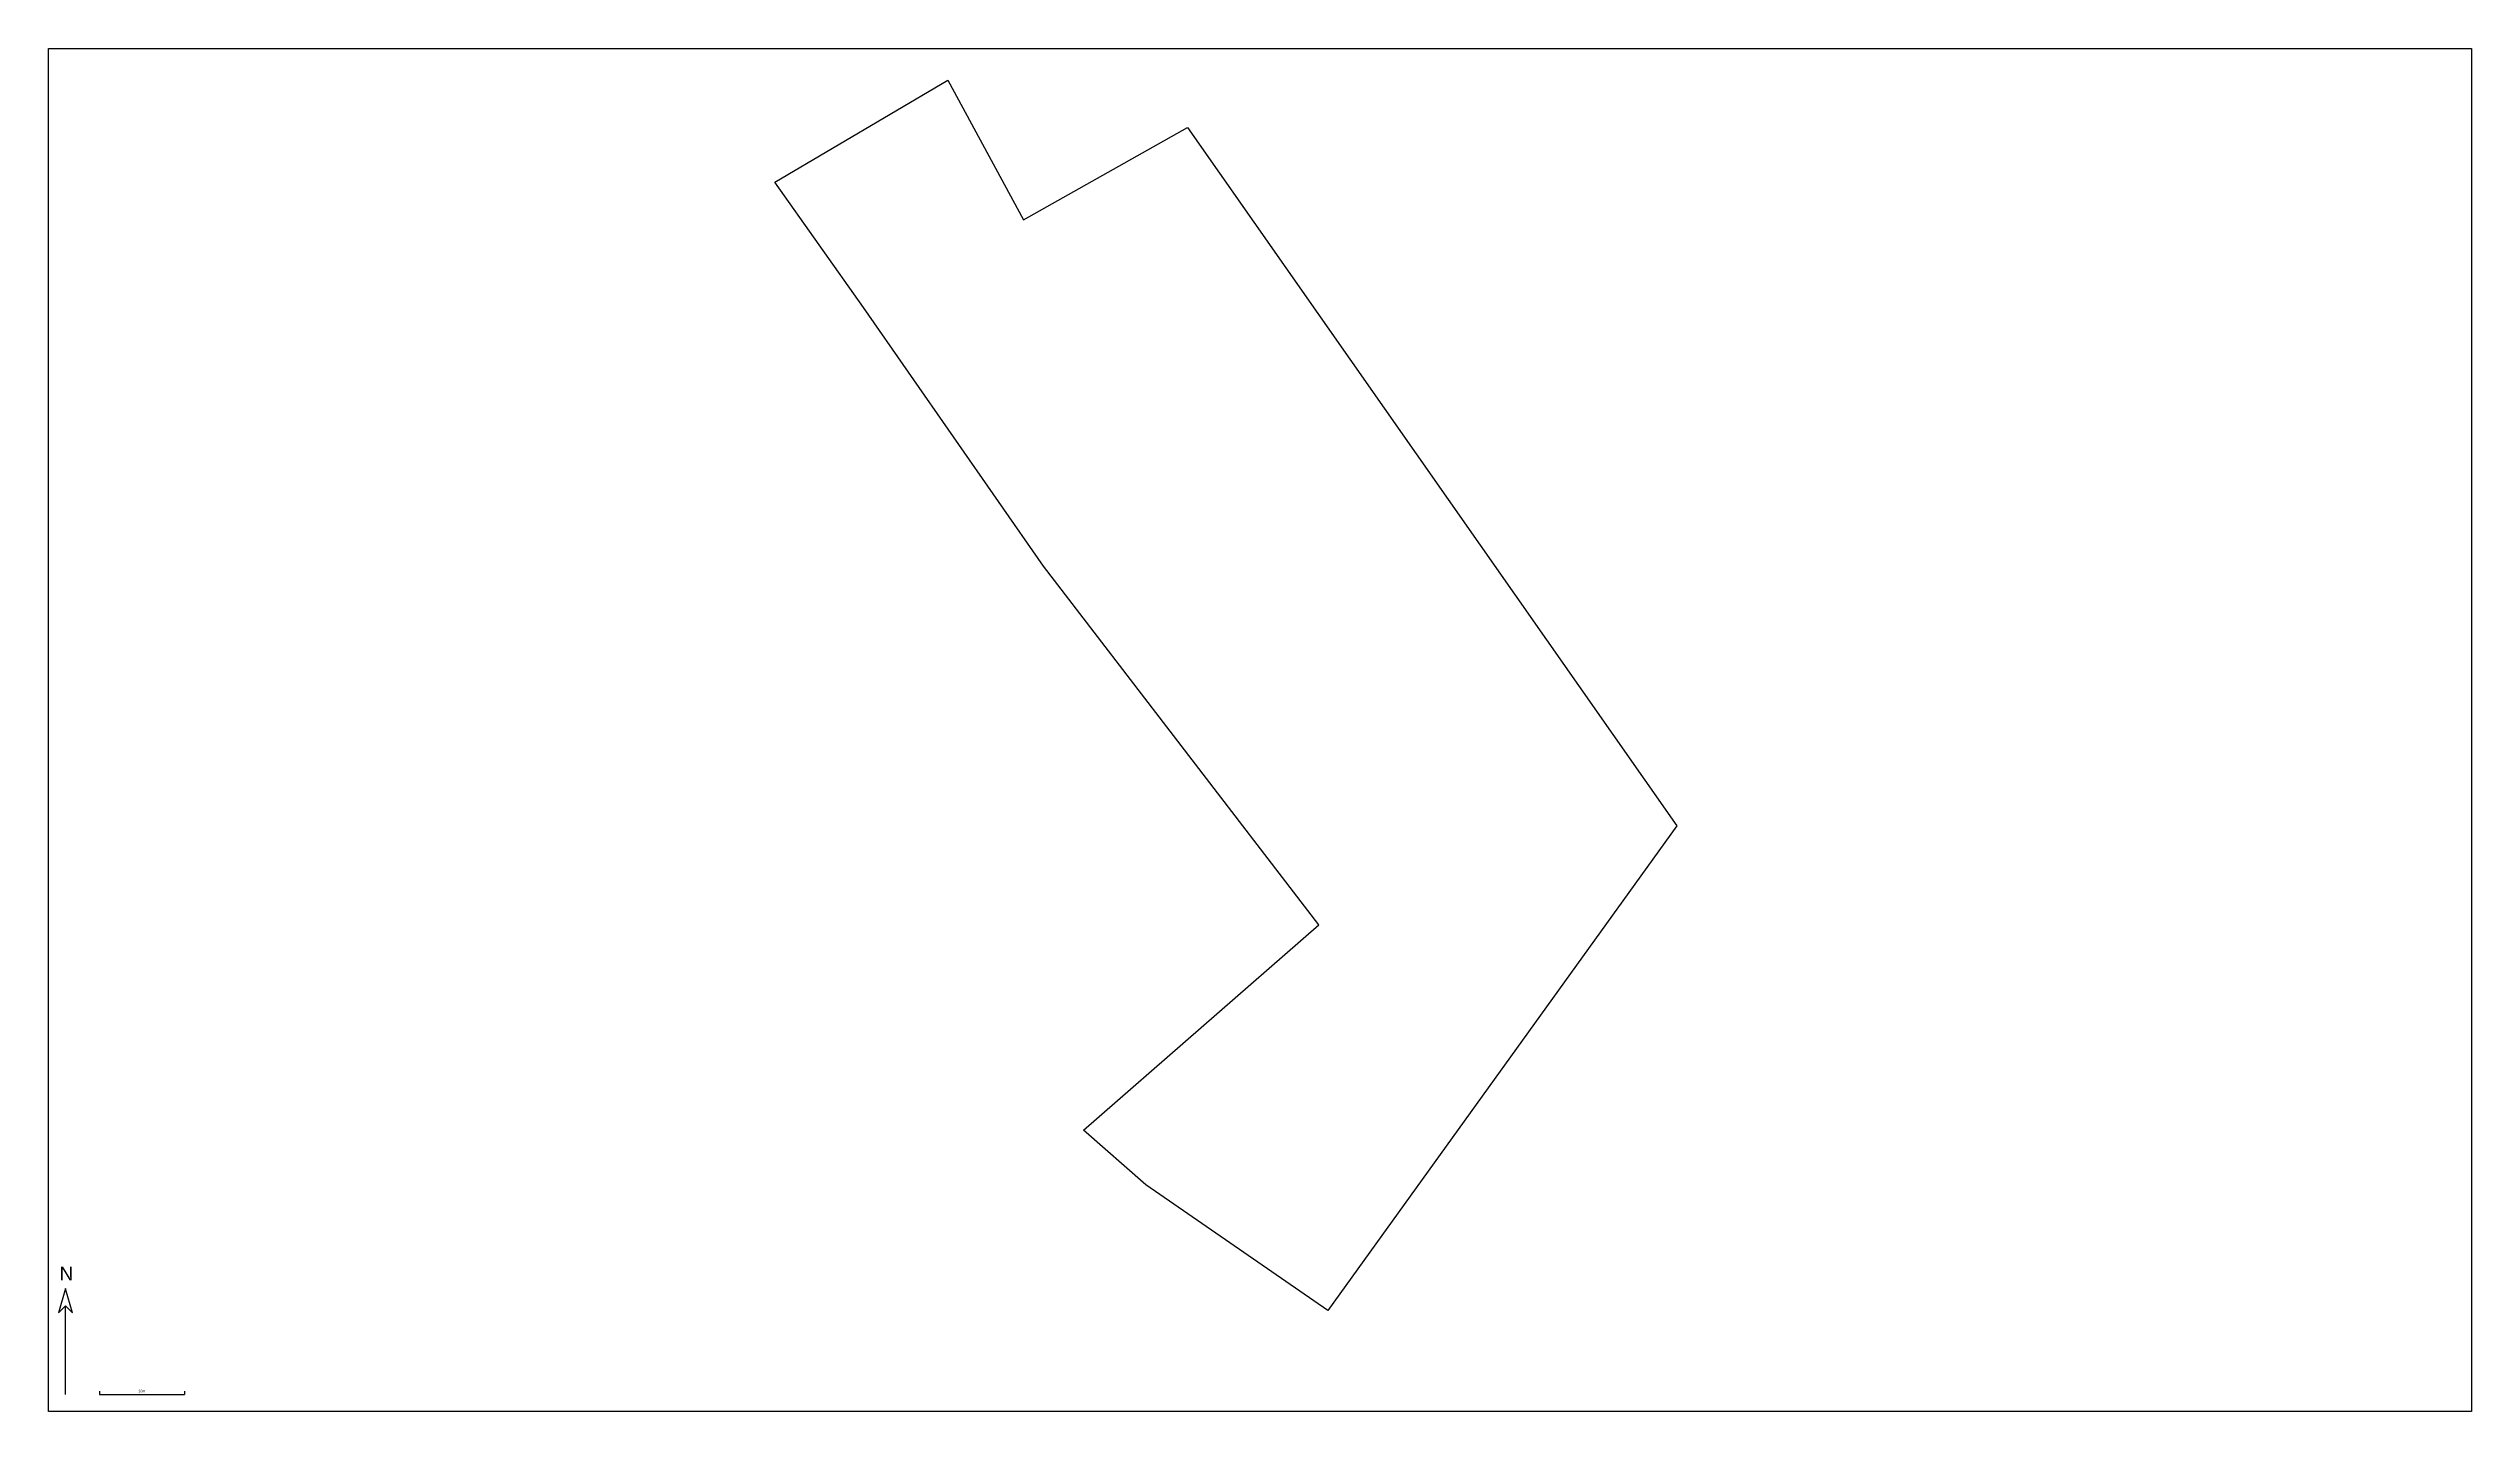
# Model space of a CAD drawing. Header units: metres. Extents: x 0 to 285, y 0 to 160.
import ezdxf

# ---------------------------------------------------------------- set-up
doc = ezdxf.new("R2010")
doc.units = ezdxf.units.M
for name, color, linetype, lineweight, true_color in [('Boundary', 1, 'Continuous', 25, 0xff0000), ('Legend', 40, 'Continuous', 25, 0xffbb00), ('xSatellite', 178, 'Continuous', 25, 0x000000)]:
    doc.layers.add(name, color=color, linetype=linetype, lineweight=lineweight, true_color=true_color)
doc.styles.add('textstyle15', font='')
doc.styles.add('textstyle16', font='')
doc.styles.get('textstyle15').set_extended_font_data('Arial')
doc.styles.get('textstyle16').set_extended_font_data('Arial')
picture_1 = doc.add_image_def('image1.jpg', size_in_pixel=(1920, 1080))

# ---------------------------------------------------------------- blocks, each defined once
blk = doc.blocks.new('Legend')
at = {"layer": 'Legend'}
for p, q in [((4, 0.4), (4, 0)), ((4, 0), (14, 0)), ((14, 0.4), (14, 0))]:
    blk.add_line(p, q, dxfattribs=at)
for points in [[(0, 10.42), (0.82, 9.6), (0.01, 12.43), (0, 12.48), (-0.82, 9.6), (0, 10.42)], [(0, 0), (0, 10.32)]]:
    blk.add_lwpolyline(points, dxfattribs=at)
at = {"layer": 'Legend', "attachment_point": 2}
for s, insert, char_height, style in [('N', (0.11, 15.04), 1.6, 'textstyle16'), ('10m', (8.99, 0.57), 0.3, 'textstyle15')]:
    blk.add_mtext(s, dxfattribs=dict(at, insert=insert, char_height=char_height, style=style))

msp = doc.modelspace()

# ---------------------------------------------------------------- linework, layer by layer
at = {"layer": 'Boundary', "flags": 128}
msp.add_lwpolyline([(149.48, 57.28), (117.09, 99.47), (95.93, 129.9), (85.48, 144.66), (105.83, 156.66), (114.76, 140.22), (134.03, 151.11), (191.61, 68.92), (150.57, 11.88), (129.13, 26.69), (121.79, 33.11)], close=True, dxfattribs=at)

# ---------------------------------------------------------------- block references
at = {"layer": 'Legend'}
msp.add_blockref('Legend', (2, 2), dxfattribs=at)

# ---------------------------------------------------------------- pictures from other files: only their frames are drawn
at = {"layer": 'xSatellite'}
image = msp.add_image(picture_1, insert=(0, 0), size_in_units=(285.15, 160.4), dxfattribs=at)
image.dxf.flags = 7

doc.saveas('drawing.dxf')
